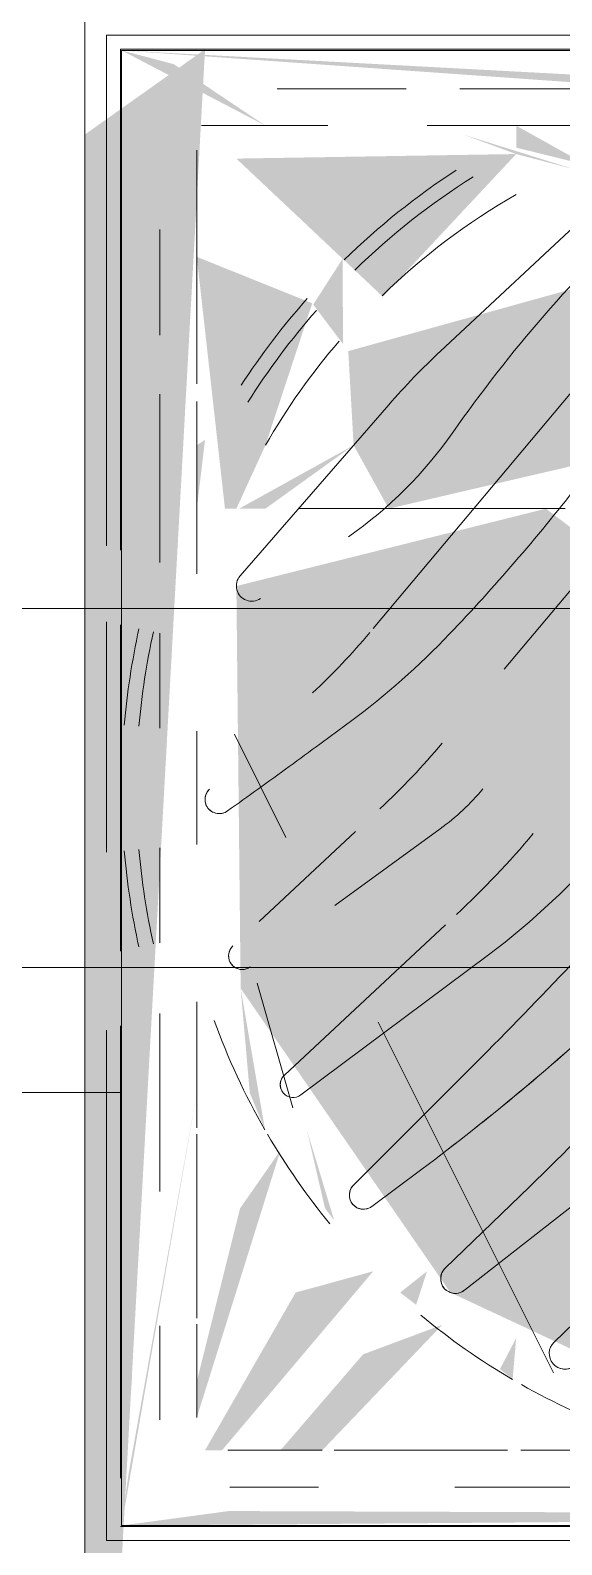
# Model space of a CAD drawing. Header units: metres. Extents: x 1 to 114, y -6 to 62.
# Drawn here: x 59.4067 to 59.4427, y 0.6298 to 0.7324 of the extents above; entities that cross this region are included whole.
import ezdxf

# ---------------------------------------------------------------- set-up
doc = ezdxf.new("R2010")
doc.units = ezdxf.units.M
for name, color, linetype, lineweight in [('ARQ-SAN', 7, 'Continuous', 5), ('KIRYA - PISO', 7, 'Continuous', 5), ('P-SANR-FIXT', 7, 'Continuous', 5), ('S-FNDN', 7, 'Continuous', 5)]:
    doc.layers.add(name, color=color, linetype=linetype, lineweight=lineweight)
doc.layers.add('ARQ_1100_BASE_TÉRREO_GARAGEM_dwg', color=7, linetype='Continuous', lineweight=5, true_color=0x767676)

# ---------------------------------------------------------------- blocks, each defined once
blk = doc.blocks.new('IFC_ifc-1-PLANTA BAIXA GERAL')
at = {"layer": 'S-FNDN', "color": 8, "lineweight": 9, "true_color": 0x737373}
for p, q in [((41.01270580850032, 0.7000000000000737), (40.99461710790878, 0.7000000000000737)), ((40.99461710790878, 0.7000000000000737), (41.01270580850032, 0.7000000000000737)), ((40.99026585842234, 0.6847024725591927), (40.993758168816, 0.677717851771858)), ((40.99181012444631, 0.6678243958946063), (40.99422403389354, 0.6593757128293383)), ((41.00002564837214, 0.6651828926595936), (41.01190521778191, 0.6414237538400491))]:
    blk.add_line(p, q, dxfattribs=at)
at = {"layer": 'S-FNDN', "color": 254, "lineweight": 9, "true_color": 0xd7d7d7}
for p, q in [((40.98261709470189, 0.6921101978268652), (40.98261709470189, 0.670023396625377)), ((40.98261709470189, 0.670023396625377), (40.98261709470189, 0.6921101978268652)), ((40.98261709470189, 0.6649736560920574), (40.98261709470189, 0.6310646943541909)), ((40.98261709470189, 0.6310646943541909), (40.98261709470189, 0.6649736560920574))]:
    blk.add_line(p, q, dxfattribs=at)
blk = doc.blocks.new('Ralo Quadrado Montado com Prolongador - Caixas e Ralos - Esgoto - MEP - Tigre - Com Prolongador - Branco c_ grelha branca - 100x53x40-4185426-PLANTA BAIXA GERAL')
at = {"layer": 'P-SANR-FIXT', "true_color": 0xe6e6e6, "transparency": 33554560}
h = blk.add_hatch(color=254, dxfattribs=at)
h.paths.add_polyline_path([(0.05007812500004411, -0.05007812499995749), (0.0442877028181304, -0.04999999999997131), (-0.04999999999995398, -0.04434000083830061), (-0.04429284578193792, -0.05007812499995749), (0.05005849702114801, -0.05007812499995749)])
h.paths.add_polyline_path([(-0.04999999999995398, 0.05000000000002328), (-0.05007812499994016, 0.04434988787242092), (-0.04999999999995398, 0.04647000000002322)])
h.paths.add_polyline_path([(-0.04999999999995398, -0.04999999999997131), (-0.04617183495041809, 0.02157176846628027), (-0.04731912886443516, -0.01202732102588539), (-0.04975078200001853, -0.04646999999997124)])
h.paths.add_polyline_path([(-0.01893530564589564, -0.04646999999997124), (-0.02378596376768337, -0.04646999999997124), (-0.01893530564589564, -0.04648808668009478)])
h = blk.add_hatch(color=254, dxfattribs=at)
h.paths.add_polyline_path([(-0.04999999999995398, -0.04999999999997131), (-0.04489999999992915, -0.04024420051384123), (-0.04907363158344624, -0.04646999999997124)])
h.paths.add_polyline_path([(-0.01893530564589564, 0.04780683257863507), (-0.02323500000000295, 0.05000000000002328), (-0.02067811319303937, 0.04792987479147701)])
h = blk.add_hatch(color=254, dxfattribs=at)
h.paths.add_polyline_path([(0.05007812500004411, 0.04434988787242092), (0.0442877028181304, 0.05007812500000946), (0.04999999999998864, 0.04434988787242092), (0.05007812500004411, 0.04222577095515453)])
h.paths.add_polyline_path([(0.04999999999998864, -0.04999999999997131), (0.04931124055631463, 0.04024420051389321), (0.04902045480384877, -0.04272582627075353), (0.04952464779210341, -0.04646999999997124)])
h.paths.add_polyline_path([(0.04999999999998864, -0.04999999999997131), (-0.01893530564589564, -0.0465327522846495), (-0.01382778952715298, -0.04744624194059998), (0.04024420051384123, -0.04931124055626265), (0.0464700000000059, -0.04975078199996656)])
h = blk.add_hatch(color=254, dxfattribs=at)
h.paths.add_polyline_path([(0.04999999999998864, 0.05000000000002328), (0.04490000000006776, 0.04024420051389321), (0.04913193630372444, 0.0466950464937745)])
h.paths.add_polyline_path([(0.04999999999998864, -0.04999999999997131), (0.0206729702292665, -0.04489999999998113), (0.0464700000000059, -0.04952464779213806)])
h = blk.add_hatch(color=254, dxfattribs=at)
h.paths.add_polyline_path([(-0.01893530564589564, -0.0465327522846495), (-0.02323500000000295, -0.04697417399522156), (-0.02323500000000295, -0.04701265739029654)])
h.paths.add_polyline_path([(-0.01893530564589564, 0.04641242657410139), (-0.02323500000000295, 0.04693157206747064), (-0.01943383227290906, 0.04647000000002322)])
h = blk.add_hatch(color=254, dxfattribs=at)
h.paths.add_polyline_path([(-0.01893530564589564, 0.04202519222939591), (-0.02342805403686943, 0.04490000000003311), (-0.02067811319303937, 0.04130329770677795)])
h.paths.add_polyline_path([(-0.01893530564589564, -0.0422158839210169), (-0.02323500000000295, -0.04024420051385855), (-0.03285925212176171, -0.03706890493019632), (-0.0360081687622087, -0.04489999999998113), (-0.01893530564589564, -0.04298945826135419)])
h.paths.add_polyline_path([(-0.01893530564589564, -0.04489999999998113), (-0.0235967310385563, -0.04434000083830061), (-0.02323500000000295, -0.04489999999998113)])
h.paths.add_polyline_path([(-0.02344917588738344, 0.04007985757532515), (-0.03285925212176171, 0.03805625269622492), (-0.02455248453317299, 0.03923325907534718)])
h.paths.add_polyline_path([(-0.02999756724199697, 0.03505510016106364), (-0.03842221061896589, 0.03453956786070757), (-0.03285925212176171, 0.03285925212183102), (-0.03066942201635266, 0.03453956786070757)])
h.paths.add_polyline_path([(-0.03330510431182802, -0.03227820623511157), (-0.0429761329550498, -0.02323499999998562), (-0.04266693836484611, -0.0422158839210169), (-0.03385248120810175, -0.03285925212170973)])
h.paths.add_polyline_path([(-0.03545808744145598, 0.02947238399327653), (-0.04270412508771142, 0.03052218542745), (-0.0363880045548216, 0.02826049241646183)])
h.paths.add_polyline_path([(-0.04223060913497193, -0.01843938536635274), (-0.04489999999992915, -0.02323499999998562), (-0.04341116296634791, -0.02323499999998562)])
h = blk.add_hatch(color=254, dxfattribs=at)
h.paths.add_polyline_path([(0.04191228635596817, 0.01920788453681002), (0.03285925212176171, 0.0318178319584943), (0.03285925212176171, 0.02489124577396037), (0.04142021480168469, 0.01733443490907612)])
h.paths.add_polyline_path([(0.04222630319585297, 0.01844978082308448), (0.04389318829308823, 0.001895149217921789), (0.04321304829070805, 0.01606756743254923)])
h.paths.add_polyline_path([(0.04006211764200825, -0.02347229501855595), (0.03729968011606034, -0.02323499999998562), (0.03939812062173233, -0.02433763278286738)])
h.paths.add_polyline_path([(0.03503882369332196, -0.03001877914769175), (0.03276566653443361, -0.02928438486692025), (0.03420523630831503, -0.03110513137830899)])
h.paths.add_polyline_path([(0.04490000000006776, 0.04490000000003311), (0.03705841995755164, 0.04024420051389321), (0.04490000000006776, 0.04459013937613254)])
h.paths.add_polyline_path([(0.0231678414813814, -0.04027201848310024), (0.01358672177240651, -0.0419241117835662), (0.0206729702292665, -0.04130542799210762)])
h.paths.add_polyline_path([(0.03016001291798466, 0.005498985827023398), (0.01142446990271101, 0.02385843585404409), (0.02255015857328572, 0.01188441180093105), (0.02986869847274357, 0.005743427670530673)])
h.paths.add_polyline_path([(0.02931371968902713, -0.0355798348440826), (0.02323500000000295, -0.03741682496490075), (0.02849996045542721, -0.03620425426574821)])
h = blk.add_hatch(color=254, dxfattribs=at)
h.paths.add_polyline_path([(0.04490000000006776, 0.0344104780735951), (0.04024420051384123, 0.03965146754995476), (0.03639488666013695, 0.02825152348222764), (0.04297002974864508, 0.02323500000000295), (0.04490000000006776, 0.03285925212176171)])
h.paths.add_polyline_path([(0.04490000000006776, -0.03638630539884957), (0.03639559114289377, -0.02825060538235885), (0.03839715742488325, -0.03361929626546553), (0.04490000000006776, -0.03922337204122687)])
h.paths.add_polyline_path([(0.04490000000006776, -0.04318875573300789), (0.03276566653443361, -0.03293106286855928), (0.03420523630831503, -0.03819443691031552), (0.04490000000006776, -0.04434000083830061)])
h.paths.add_polyline_path([(0.04323458233125093, 0.04490000000003311), (0.02323500000000295, 0.04024420051389321), (0.03487791932269065, 0.0386004655987595), (0.0425048297218098, 0.04434988787242092)])
h.paths.add_polyline_path([(0.04268385428014672, -0.04489999999998113), (0.02456536956682285, -0.03922337204122687), (0.02849996045542721, -0.04196113462798835), (0.04024420051384123, -0.04489999999998113)])
h = blk.add_hatch(color=254, dxfattribs=at)
h.paths.add_polyline_path([(-0.01893530564589564, -0.01702452551978772), (-0.02255530153705858, -0.01187452476686271), (-0.01893530564589564, -0.01782318849949815)])
h.paths.add_polyline_path([(-0.01893530564589564, -0.04024420051384123), (-0.02323500000000295, -0.03426231951441396), (-0.01893530564589564, -0.04202519222934393)])
h.paths.add_polyline_path([(-0.02344917588738344, 0.04007985757532515), (-0.02850510341920008, 0.04221284163246432), (-0.02388903252137861, 0.04024420051389321)])
h.paths.add_polyline_path([(-0.02067811319310868, 0.03904450980309598), (-0.02850510341920008, 0.03618591366873752), (-0.02323500000000295, 0.03742995953173172)])
h.paths.add_polyline_path([(-0.03009289895672928, -0.03498194956350062), (-0.03587660303863086, -0.03500787708506928), (-0.03277193503542913, -0.03700303233510672)])
h.paths.add_polyline_path([(-0.03421037927208791, 0.0277110974990896), (-0.03639897114260175, 0.02824620048103516), (-0.03469457868148993, 0.02701225253578741)])
h.paths.add_polyline_path([(-0.04040097678165949, 0.02285650860796468), (-0.04270412508771142, 0.03052218542745), (-0.04053482646249368, 0.02323500000000295)])
h.paths.add_polyline_path([(-0.04191658465299061, -0.01919750752984714), (-0.04429284578193792, -0.02681654867674347), (-0.0429761329550498, -0.02323499999998562)])
h = blk.add_hatch(color=254, dxfattribs=at)
h.paths.add_polyline_path([(0.04490000000006776, 0.005743427670530673), (0.04024420051384123, 0.01697185819306746), (0.01202732102590271, 0.0424686650957091), (-0.01202732102590271, 0.04256572517858213), (-0.01893530564589564, 0.03923325907534718), (-0.01667713440087719, -0.005489098792903087), (-0.01893530564589564, -0.009547922602933977), (-0.01601192165669445, -0.01736507241110485), (-0.01893530564589564, -0.02121373655979564), (-0.01368796097170316, -0.0422158839210169), (0.01358672177240651, -0.0419241117835662), (0.03420523630831503, -0.02770121046500394), (0.04306423033578822, -0.008717797886847666), (0.04490000000006776, 0.005047245504805006)])
h.paths.add_polyline_path([(0.02618154608856166, 0.003473176495187272), (0.020966876663108, 0.001895149217921789), (0.02376728053941952, 0.005498985827023398)])
blk.add_hatch(color=254, dxfattribs=at).paths.add_polyline_path([(-0.01893530564589564, 0.01560283655632106), (-0.02323500000000295, 0.03742995953173172), (-0.03965261868147836, 0.02074035041243538), (-0.04348955288255238, 0.01540002629672304), (-0.02961724176477474, -0.03462311059021909), (-0.02323500000000295, -0.03426231951441396), (-0.01893530564589564, -0.0318777461869297), (-0.02261753600047978, -0.01605768039842892), (-0.01893530564589564, -0.0149120619840166), (-0.02377242350315774, -0.005489098792903087), (-0.01893530564589564, -0.003594268134080858), (-0.01893530564589564, 0.01166461521600186)])
at = {"layer": 'P-SANR-FIXT', "color": 253, "true_color": 0xacacac}
for p, q in [((-0.05000000000000001, -0.05), (-0.05, 0.05000000000000001)), ((0.05, 0.05), (0.05, -0.05)), ((-0.04489999999997803, -0.01202732102590174), (-0.04489999999997803, -0.02928291452575978)), ((0.04490000000005063, -0.02290807756040768), (0.04490000000005063, -0.01202732102590174)), ((-0.04739999999994748, -0.02705775366781642), (-0.04739999999994748, -0.01317280453153894)), ((-0.04739999999994762, -0.01317280453154302), (-0.04739999999994762, -0.02705775366781884)), ((0.04740000000002008, -0.01317280453289426), (0.04740000000002008, -0.02740125132597925)), ((0.04740000000001993, -0.02740125132597924), (0.04740000000001993, -0.01317280453289426)), ((0.04490000000005063, -0.03558079255072628), (0.04490000000005063, -0.02381335221785649)), ((-0.04489999999997803, -0.03600816876200136), (-0.04489999999997803, -0.04458630051425487)), ((0.04490000000005063, -0.04279990325612074), (0.04490000000005063, -0.03638630539889023)), ((-0.04323972071143899, -0.0448999999999984), (-0.02740118422909522, -0.0448999999999984)), ((-0.02620906508002921, -0.0448999999999984), (-0.01451368373728699, -0.04489999999999839)), ((0.003843181619207786, -0.04489999999999838), (-0.003847239548631802, -0.04489999999999837)), ((0.01450953864806576, -0.04489999999999839), (0.02304713943428464, -0.04489999999999838)), ((0.02346025071140663, -0.04489999999999838), (0.03593294937820966, -0.04489999999999838)), ((0.03635999029672979, -0.04489999999999838), (0.04268385428005403, -0.04489999999999838)), ((-0.01528898535250324, -0.04739999999996783), (-0.02670538364936065, -0.04739999999996783)), ((-0.02670538364936079, -0.04739999999996782), (-0.01528898535250338, -0.04739999999996782)), ((0.02735821378661124, -0.04739999999996782), (0.01528478355693327, -0.04739999999996782)), ((0.01528478355693313, -0.04739999999996782), (0.0273582137866111, -0.04739999999996782)), ((-0.0160952990323211, -0.05), (-0.05, -0.05)), ((0.01104129772884446, -0.05), (-0.01104550347269277, -0.05)), ((0.05, -0.05), (0.01609103826216565, -0.05))]:
    blk.add_line(p, q, dxfattribs=at)
at = {"layer": 'P-SANR-FIXT', "color": 8, "true_color": 0x737373}
for p, q in [((-0.05, 0.05000000000000001), (-0.05000000000000001, -0.05)), ((0.05, -0.05), (0.05, 0.05)), ((-0.05007812499994748, -0.05007812499996784), (-0.05007812499994747, 0.04679687500304743)), ((-0.05007812499994747, 0.04679687500304743), (-0.05007812499994747, -0.05007812499996784)), ((0.0500781250000201, 0.04679687499790146), (0.0500781250000201, -0.05007812499996784)), ((0.05007812500002012, -0.05007812499996784), (0.05007812500002012, 0.04679687499790146)), ((-0.05102466117582929, -0.05102466117584966), (-0.05102466117582928, 0.005743427670504101)), ((-0.05102466117582931, 0.005743427670504101), (-0.05102466117582932, -0.05102466117584966)), ((0.05102466117590195, 0.005743427670504109), (0.05102466117590196, -0.05102466117584969)), ((0.05102466117590193, -0.0510246611758497), (0.05102466117590193, 0.005743427670504101)), ((-0.03016515588177629, -0.005489098792899801), (-0.008047145213058687, -0.02404831338739608)), ((-0.04109260825415118, -0.01605768039843992), (-0.02961724176477496, -0.02836350435771287)), ((-0.02597813782062604, -0.03187774618693364), (-0.01437855372870482, -0.04196111080222489)), ((-0.003847239548631684, -0.04489999999999839), (0.003843181619207913, -0.04489999999999839)), ((-0.01611952720779565, -0.05007812499996784), (-0.05007812499994749, -0.05007812499996784)), ((-0.05007812499994747, -0.05007812499996784), (-0.01611952720779564, -0.05007812499996784)), ((-0.05000000000000001, -0.05), (-0.01609529903232111, -0.05)), ((0.01105792205407774, -0.05007812499996784), (-0.01106212948721283, -0.05007812499996784)), ((-0.01106212948721281, -0.05007812499996784), (0.01105792205407776, -0.05007812499996784)), ((-0.01104550347269278, -0.05), (0.01104129772884445, -0.05)), ((0.01609103826216564, -0.05), (0.05, -0.05)), ((0.04679687500131014, -0.05007812499996784), (0.01611526466550972, -0.05007812499996784)), ((0.01611526466550974, -0.05007812499996784), (0.04679687500131015, -0.05007812499996784)), ((-0.01641306761820471, -0.05102466117584968), (-0.05102466117582931, -0.05102466117584968)), ((-0.05102466117582934, -0.05102466117584967), (-0.01641306761820474, -0.05102466117584967)), ((0.004346388229828494, -0.05102466117584967), (-0.01126356467678374, -0.05102466117584968)), ((-0.01126356467678377, -0.05102466117584967), (0.004346388229828469, -0.05102466117584967)), ((0.05102466117590194, -0.05102466117584967), (0.01640878360609938, -0.05102466117584967)), ((0.01640878360609936, -0.05102466117584967), (0.05102466117590192, -0.05102466117584967))]:
    blk.add_line(p, q, dxfattribs=at)
at = {"layer": 'P-SANR-FIXT'}
for p, q in [((-0.00804714521305869, -0.02404831338739608), (-0.03016515588177629, -0.005489098792899801)), ((0.02485797443504955, -0.00750973131838557), (0.03756302577644133, -0.02066619712066243)), ((0.03756302577644133, -0.02066619712066243), (0.02485797443504955, -0.00750973131838557)), ((-0.03348765495558981, -0.0139062634540787), (-0.01080453554951726, -0.0329396605816645)), ((-0.01080453554951726, -0.0329396605816645), (-0.03348765495558981, -0.0139062634540787)), ((0.03405451989674704, -0.02674962449323696), (0.02498222347287696, -0.01513761460072941)), ((0.02498222347287696, -0.01513761460072941), (0.03405451989674704, -0.02674962449323696)), ((-0.02961724176477496, -0.02836350435771287), (-0.04109260825415118, -0.01605768039843992)), ((0.02703032499016855, -0.02232880940524839), (0.03255676363435932, -0.02805160414861181)), ((0.03255676363435932, -0.02805160414861181), (0.02703032499016855, -0.02232880940524839)), ((0.02081384669669765, -0.03783264652941941), (0.01130755551454765, -0.02510384783233248)), ((0.01130755551454765, -0.02510384783233248), (0.02081384669669765, -0.03783264652941941)), ((0.0182489557755886, -0.02559212781843547), (0.02692823100667388, -0.03427140304952078)), ((0.02692823100667388, -0.03427140304952078), (0.0182489557755886, -0.02559212781843547)), ((0.007965374697621451, -0.03554488781078417), (0.002761113434520371, -0.02838183669884331)), ((0.002761113434520371, -0.02838183669884331), (0.007965374697621451, -0.03554488781078417)), ((0.009280653436311855, -0.02803795694775996), (0.01946510390558521, -0.03895944295980501)), ((0.01946510390558521, -0.03895944295980501), (0.009280653436311855, -0.02803795694775996)), ((0.02837042884812168, -0.03302315384666695), (0.02584753649863549, -0.02964503421665499)), ((0.02584753649863549, -0.02964503421665499), (0.02837042884812168, -0.03302315384666695)), ((-0.01437855372870482, -0.04196111080222489), (-0.02597813782062604, -0.03187774618693364)), ((0.00295859957441639, -0.03413351722266334), (0.009056541463255581, -0.04067275929980338)), ((0.009056541463255581, -0.04067275929980338), (0.00295859957441639, -0.03413351722266334))]:
    blk.add_line(p, q, dxfattribs=at)
at = {"layer": 'P-SANR-FIXT', "color": 9, "true_color": 0xc9c9c9}
for p, q in [((-0.04489999999997818, -0.02928291452576491), (-0.04489999999997818, -0.01202732102591252)), ((0.04490000000005049, -0.01202732102590175), (0.04490000000005049, -0.02290807756040767)), ((0.04490000000005049, -0.02381335221785649), (0.04490000000005049, -0.03558079255072629)), ((-0.04739999999994748, -0.03943834858158658), (-0.04739999999994748, -0.03069221127302823)), ((-0.04739999999994762, -0.03069221127303023), (-0.04739999999994762, -0.03943834858158753)), ((-0.04489999999997818, -0.04458630051425499), (-0.04489999999997818, -0.03600816876200429)), ((0.04490000000005049, -0.03638630539889023), (0.04490000000005049, -0.04279990325612076)), ((0.04740000000002008, -0.03664994426792089), (0.04740000000002008, -0.04264903149643649)), ((0.04740000000001993, -0.04264903149643648), (0.04740000000001993, -0.0366499442679209)), ((-0.02740118422909535, -0.04489999999999837), (-0.04323972071143913, -0.04489999999999837)), ((-0.01451368373728712, -0.04489999999999837), (-0.02620906508002933, -0.04489999999999837)), ((0.02304713943428452, -0.04489999999999838), (0.01450953864806564, -0.04489999999999838)), ((0.03593294937820953, -0.04489999999999838), (0.0234602507114065, -0.04489999999999838)), ((0.0426838542800539, -0.04489999999999838), (0.03635999029672966, -0.04489999999999838)), ((-0.030692211273449, -0.04739999999996783), (-0.0378712880798849, -0.04739999999996783)), ((-0.03787128807988503, -0.04739999999996782), (-0.03069221127344914, -0.04739999999996782)), ((-0.004052693414307154, -0.04739999999996783), (-0.01049218971009197, -0.04739999999996783)), ((-0.01049218971009211, -0.04739999999996782), (-0.004052693414307289, -0.04739999999996782)), ((0.01048804018390405, -0.04739999999996782), (0.004048583434977868, -0.04739999999996782)), ((0.004048583434977724, -0.04739999999996782), (0.01048804018390389, -0.04739999999996782)), ((0.0428285624280049, -0.04739999999996782), (0.03646993173503951, -0.04739999999996782)), ((0.03646993173503936, -0.04739999999996782), (0.04282856242800475, -0.04739999999996782))]:
    blk.add_line(p, q, dxfattribs=at)
at = {"layer": 'P-SANR-FIXT'}
for centre, radius, start, end in [((-0.1032793006136569, -0.1260812606219346), 0.1611635375198586, 36.75360165203526, 49.00000000000006), ((-0.1375976677329095, -0.1813082139969419), 0.2288598415457794, 44.00000000000017, 48.99999999999991), ((-0.1375976677329095, -0.1813082139969419), 0.228859841545779, 43.99999999999971, 48.99999999999946), ((-0.1858660718857966, -0.22970715547982), 0.2886622404028902, 45.00000000000037, 48.72291726575707), ((-0.1858660718857966, -0.22970715547982), 0.2886622404028897, 44.99999999999989, 48.7229172657566), ((0.03148647053657768, 0.05186619714558417), 0.09692239550063565, 223.1036413100657, 229.051820655032), ((0.03148647053657768, 0.05186619714558417), 0.09692239550063547, 223.1036413100653, 234.9999999999979), ((-0.1032793006136569, -0.1260812606219346), 0.1611635375198583, 36.7536016520348, 42.8768008260172), ((-0.02779189593213541, -0.05430462155495948), 0.04880012591614477, 36.7536016520348, 49.99999999999964), ((-0.02779189593213541, -0.05430462155495948), 0.04880012591614487, 36.75360165203526, 50.00000000000011), ((-0.1030108762655841, -0.1248391631106824), 0.1341455018119677, 46.36326099702583, 52.00000000000059), ((0.03833285667787716, -0.01992278006064623), 0.001070190890415655, 224.0000000000006, 37.99999999999986), ((0.03833285667787716, -0.01992278006064623), 0.001070190890415656, 310.9999999999995, 339.9999999999991), ((0.03148647053657768, 0.05186619714558417), 0.09692239550063565, 229.051820655032, 234.9999999999983), ((-0.03676656970426482, -0.06956445502389559), 0.06199781068020773, 43.00000000000014, 50.00000000000011), ((-0.03676656970426482, -0.06956445502389559), 0.06199781068020763, 42.99999999999967, 49.99999999999965), ((-0.1030108762655841, -0.1248391631106824), 0.1341455018119674, 46.36326099702534, 49.18163049851272), ((-0.01035086226045629, -0.03790824466741644), 0.01620729327831614, 35.9999999999998, 49.99999999999957), ((-0.01035086226045629, -0.03790824466741644), 0.01620729327831617, 36.00000000000027, 50.00000000000008), ((-0.04062140693471721, -0.05111452433544555), 0.0287938524157284, 35.00000000000372, 54.99999999999999), ((-0.04062140693471721, -0.05111452433544555), 0.02879385241572845, 35.00000000000419, 55.00000000000046), ((0.03327152483434819, -0.02736136728111492), 0.0009936349964959252, 224, 38.00000000000041), ((0.03327152483434819, -0.02736136728111492), 0.0009936349964959252, 296.4999999999995, 339.9999999999995), ((0.03327152483434819, -0.02736136728111492), 0.000993634996495928, 23.49999999999985, 38.00000000000002), ((0.00573017455584603, 0.004598494617254574), 0.04833149301406955, 222.9999999999991, 225.9999999999991), ((0.00573017455584603, 0.004598494617254574), 0.04833149301406964, 222.9999999999995, 228.9999999999995), ((-0.04653013817123062, -0.0656046468159259), 0.05229929422507483, 36.54165393097122, 46.36326099702612), ((-0.04653013817123062, -0.0656046468159259), 0.05229929422507491, 36.54165393097169, 46.36326099702659), ((-0.03534298998920641, -0.06674496122830954), 0.05025296063637449, 43.00000000000009, 50.00000000000011), ((-0.03534298998920641, -0.06674496122830954), 0.05025296063637439, 42.99999999999962, 49.99999999999964), ((0.03327152483434819, -0.02736136728111492), 0.0009936349964959242, 223.9999999999998, 238.4999999999998), ((0.00573017455584603, 0.004598494617254574), 0.04833149301406954, 225.9999999999991, 228.9999999999991), ((-0.04016978005715831, -0.06848760765019629), 0.04610692264106375, 43.00000000000019, 50.00000000000026), ((-0.04016978005715831, -0.06848760765019629), 0.04610692264106367, 42.99999999999972, 49.99999999999979), ((0.02760433810456442, -0.03359529595163024), 0.0009561598274535166, 225, 36.75360165203521), ((0.02760433810456442, -0.03359529595163024), 0.0009561598274535143, 22.44080151436555, 36.7536016520349), ((-0.4405953132858796, -0.3576411233321669), 0.5427813691821108, 35.99645815281684, 36.54165393096746), ((-0.4405953132858796, -0.3576411233321669), 0.5427813691821117, 35.9964581528173, 36.54165393096793), ((0.02760433810456442, -0.03359529595163024), 0.0009561598274535154, 224.9999999999996, 253.6256002753385), ((0.02760433810456442, -0.03359529595163024), 0.0009561598274535133, 296.5640006883473, 339.5024011013562), ((0.02010873394931883, -0.03835924823413196), 0.0008800530335850692, 223.0000000000002, 36.75360165203523), ((-0.4405953132858796, -0.3576411233321669), 0.5427813691821107, 35.45126237466623, 35.99645815281684), ((-0.4405953132858796, -0.3576411233321669), 0.5427813691821117, 35.4512623746667, 35.9964581528173), ((0.02010873394931883, -0.03835924823413196), 0.0008800530335850643, 222.9999999999994, 237.4794668043355), ((0.02010873394931883, -0.03835924823413196), 0.0008800530335850666, 237.4794668043356, 251.9589336086721), ((0.02010873394931883, -0.03835924823413196), 0.0008800530335850699, 295.3973340216807, 309.8768008260168), ((-0.01369702627415739, -0.04117710314985977), 0.001038820326268677, 284.3333333333343, 35.00000000000405), ((-0.01369702627415739, -0.04117710314985977), 0.001038820326268677, 284.3333333333347, 35.00000000000396), ((-0.01369702627415739, -0.04117710314985977), 0.001038820326268675, 228.9999999999996, 256.666666666667), ((-0.01369702627415739, -0.04117710314985977), 0.001038820326268676, 229.0000000000003, 256.6666666666675), ((0.01138641062403002, -0.04182062999743571), 0.0009211125016717064, 222.9999999999997, 36.00000000000074), ((-0.01369702627415739, -0.04117710314985977), 0.001038820326268675, 256.6666666666675, 284.3333333333347), ((0.000775790800054352, -0.04338029668820596), 0.0009619170719254317, 223.0000000000002, 35.45126237486375), ((0.01138641062403002, -0.04182062999743571), 0.0009211125016717043, 222.9999999999993, 251.8333333333328)]:
    blk.add_arc(centre, radius, start, end, dxfattribs=at)
at = {"layer": 'P-SANR-FIXT', "color": 8, "true_color": 0x737373}
for centre, radius, start, end in [((-0.1030108762655841, -0.1248391631106824), 0.1341455018119674, 49.18163049851272, 52.00000000000012), ((0.03833285667787716, -0.01992278006064623), 0.001070190890415646, 339.9999999999993, 23.4999999999995), ((0.03833285667787716, -0.01992278006064623), 0.001070190890415652, 223.9999999999999, 310.9999999999997), ((0.03327152483434819, -0.02736136728111492), 0.0009936349964959255, 339.9999999999995, 23.49999999999978), ((0.03327152483434819, -0.02736136728111492), 0.0009936349964959237, 238.4999999999998, 296.4999999999997), ((0.02760433810456442, -0.03359529595163024), 0.0009561598274535175, 339.5024011013563, 22.44080151436553), ((0.02760433810456442, -0.03359529595163024), 0.0009561598274535169, 253.6256002753386, 296.5640006883472), ((0.02010873394931883, -0.03835924823413196), 0.0008800530335850697, 309.8768008260167, 36.75360165203485), ((0.02010873394931883, -0.03835924823413196), 0.0008800530335850653, 251.9589336086721, 295.3973340216809), ((0.01138641062403002, -0.04182062999743571), 0.0009211125016717057, 251.8333333333328, 36.00000000000021), ((-0.01369702627415739, -0.04117710314985977), 0.001038820326268676, 256.6666666666671, 284.3333333333345), ((0.000775790800054352, -0.04338029668820596), 0.0009619170719254311, 294.8546926561927, 35.45126237486347), ((0.000775790800054352, -0.04338029668820596), 0.0009619170719254301, 222.9999999999996, 251.7418770624769), ((0.000775790800054352, -0.04338029668820596), 0.0009619170719254304, 251.7418770624769, 266.1128155937155), ((0.000775790800054352, -0.04338029668820596), 0.0009619170719254307, 266.1128155937155, 280.4837541249542), ((0.000775790800054352, -0.04338029668820596), 0.0009619170719254311, 280.4837541249541, 294.8546926561927)]:
    blk.add_arc(centre, radius, start, end, dxfattribs=at)
blk = doc.blocks.new('Prolongamento para Caixa Sifonada - Caixas e Ralos - Esgoto - MEP - Tigre - 100 x 100 mm-4185428-PLANTA BAIXA GERAL')
at = {"layer": 'P-SANR-FIXT', "color": 253, "true_color": 0xacacac}
for centre, radius, start, end in [((-5.609417333703598e-32, 3.101893307994916e-16), 0.05000000000000001, 94.5339336510512, 104.9999999999999), ((1.331434962281726e-16, 3.101893307994916e-16), 0.04999999999999999, 94.5339336510516, 105.0000000000003), ((-5.609417333703598e-32, 3.101893307994916e-16), 0.04999999999999998, 74.99999999999991, 85.46846617029188), ((1.331434962281726e-16, 3.101893307994916e-16), 0.05000000000000002, 75.00000000000036, 85.46846617029227), ((-4.537799097767429e-33, 3.101893307994916e-16), 0.04899999999999998, 94.53032585183391, 104.7953613427654), ((1.331434962281725e-16, 3.101893307994916e-16), 0.049, 94.53032585183348, 104.7953613427651), ((-4.537799097767429e-33, 3.101893307994916e-16), 0.049, 75.20463865713525, 85.47214704729939), ((1.331434962281725e-16, 3.101893307994916e-16), 0.04899999999999999, 75.20463865713484, 85.47214704729902), ((-5.609417333703598e-32, 3.101893307994916e-16), 0.05000000000000002, 164.9999999999998, 179.9999999999999), ((1.331434962281726e-16, 3.101893307994916e-16), 0.04999999999999997, 165.0000000000003, 180.0000000000002), ((-4.537799097767429e-33, 3.101893307994916e-16), 0.04899999999999997, 165.2046386574109, 180.0000000000002), ((1.331434962281725e-16, 3.101893307994916e-16), 0.04900000000000002, 165.2046386574105, 179.9999999999998), ((-4.537799097767429e-33, 3.101893307994916e-16), 0.04900000000000002, 6.755887923414818e-13, 14.79536134264011), ((1.331434962281725e-16, 3.101893307994916e-16), 0.04900000000000005, 2.480832651541543e-13, 14.79536134263969), ((-5.609417333703598e-32, 3.101893307994916e-16), 0.05000000000000005, 359.9999999999996, 14.99999999999995), ((1.331434962281726e-16, 3.101893307994916e-16), 0.05000000000000002, 3.702555429209839e-13, 15.00000000000037), ((-4.017027640805122e-33, 3.101893307994916e-16), 0.05000000000000005, 179.9999999999998, 194.9999999999997), ((1.331434962281725e-16, 3.101893307994916e-16), 0.05000000000000002, 179.9999999999998, 194.9999999999998), ((-5.557340188007367e-32, 3.101893307994916e-16), 0.04900000000000003, 180.0000000000001, 194.7953613425895), ((1.331434962281726e-16, 3.101893307994916e-16), 0.04900000000000004, 180.0000000000001, 194.7953613425895), ((-5.557340188007367e-32, 3.101893307994916e-16), 0.04899999999999996, 345.2046386573355, 4.198332179531842e-13), ((1.331434962281726e-16, 3.101893307994916e-16), 0.04900000000000002, 345.2046386573351, 0), ((-4.017027640805122e-33, 3.101893307994916e-16), 0.05000000000000002, 344.999999999999, 359.999999999999), ((1.331434962281725e-16, 3.101893307994916e-16), 0.04999999999999996, 344.9999999999994, 359.9999999999994), ((-5.557340188007367e-32, 3.101893307994916e-16), 0.04900000000000005, 212.259206545141, 224.2307988676488), ((1.331434962281726e-16, 3.101893307994916e-16), 0.04899999999999997, 212.2592065451405, 224.2307988676482), ((-4.017027640805122e-33, 3.101893307994916e-16), 0.04999999999999996, 213.0891300878689, 224.2809039204637), ((1.331434962281725e-16, 3.101893307994916e-16), 0.05000000000000005, 213.0891300878694, 224.2809039204642), ((-5.557340188007367e-32, 3.101893307994916e-16), 0.04900000000000004, 228.6621582489373, 237.7407934547436), ((1.331434962281726e-16, 3.101893307994916e-16), 0.04899999999999997, 228.6621582489369, 237.7407934547432), ((-4.017027640805122e-33, 3.101893307994916e-16), 0.04999999999999997, 228.4236086360164, 236.9108699120377), ((1.331434962281725e-16, 3.101893307994916e-16), 0.05000000000000005, 228.4236086360168, 236.9108699120381), ((-5.557340188007367e-32, 3.101893307994916e-16), 0.04900000000000002, 257.5366487712118, 265.1040593972435), ((1.331434962281726e-16, 3.101893307994916e-16), 0.04899999999999999, 257.5366487712114, 265.1040593972431), ((-5.557340188007367e-32, 3.101893307994916e-16), 0.04899999999999999, 274.8911057739217, 282.4585717633896), ((1.331434962281726e-16, 3.101893307994916e-16), 0.04900000000000001, 274.8911057739213, 282.4585717633892), ((-4.017027640805122e-33, 3.101893307994916e-16), 0.04999999999999998, 257.5459647208741, 265.1077402741687), ((1.331434962281725e-16, 3.101893307994916e-16), 0.05000000000000001, 257.5459647208745, 265.1077402741691), ((-4.017027640805122e-33, 3.101893307994916e-16), 0.05, 274.8874979747468, 282.4493276878893), ((1.331434962281725e-16, 3.101893307994916e-16), 0.04999999999999999, 274.8874979747471, 282.4493276878897)]:
    blk.add_arc(centre, radius, start, end, dxfattribs=at)
blk = doc.blocks.new('Porta Grelha - Caixas e Ralos - Esgoto - MEP - Tigre1 - Porta Grelha Quadrado p_ Grelha Quadrada Branca - 100mm-2715202-PLANTA BAIXA GERAL')
at = {"layer": 'P-SANR-FIXT', "true_color": 0xe6e6e6, "transparency": 33554560}
h = blk.add_hatch(color=254, dxfattribs=at)
h.paths.add_polyline_path([(0.05250000000006603, -0.05000000000004061), (-0.05007812499990551, -0.04434000083836991), (-0.04429284578190328, -0.05250000000004871), (0.05250000000006603, -0.05250000000004871)])
h.paths.add_polyline_path([(-0.01893530564586099, 0.05007812499994016), (-0.01893530564586099, 0.05249999999994475), (-0.05249999999992742, 0.04999999999995398), (-0.04999999999991933, 0.05007812499994016), (-0.04005274628037278, 0.05007812499994016)])
at = {"layer": 'P-SANR-FIXT', "color": 253, "true_color": 0xacacac}
for p, q in [((-0.04999999999996869, -0.05000000000005901), (-0.0499999999999687, 0.04999999999994099)), ((0.05000000000003131, 0.04999999999994099), (0.0500000000000313, -0.05000000000005901)), ((-0.01609529903226179, -0.050000000000059), (-0.04999999999996869, -0.050000000000059)), ((0.01104129772889229, -0.05000000000005901), (-0.0110455034726356, -0.050000000000059)), ((0.05000000000003131, -0.05000000000005901), (0.01609103826221133, -0.05000000000005901))]:
    blk.add_line(p, q, dxfattribs=at)
at = {"layer": 'P-SANR-FIXT'}
for p, q in [((-0.04999999999996869, 0.04999999999994099), (-0.04999999999996869, -0.05000000000005901)), ((0.05000000000003132, -0.05000000000005901), (0.05000000000003132, 0.04999999999994099)), ((-0.04999999999996869, -0.05000000000005901), (0.05000000000003132, -0.05000000000005901)), ((0.05250000000003145, -0.05250000000005913), (-0.05249999999996881, -0.05250000000005914))]:
    blk.add_line(p, q, dxfattribs=at)
at = {"layer": 'P-SANR-FIXT', "color": 8, "true_color": 0x737373}
for p, q in [((-0.0524999999999688, -0.05250000000005911), (-0.01687060064750226, -0.05250000000005912)), ((-0.0115775359367393, -0.05250000000005912), (0.01157327613739178, -0.05250000000005912)), ((0.01686628317106071, -0.05250000000005912), (0.05250000000003142, -0.05250000000005913))]:
    blk.add_line(p, q, dxfattribs=at)
at = {"layer": 'P-SANR-FIXT', "color": 253, "true_color": 0xacacac}
for radius, start, end in [(0.04647000000000142, 330.5039621830704, 339.9847777997098), (0.04647000000000134, 209.999999999999, 224.0944035765348), (0.04647000000000141, 320.2804557249621, 329.6301608443385), (0.04647000000000134, 229.3115347510555, 239.999999999999), (0.04647000000000141, 300.3436551278759, 309.4740655359076), (0.04647000000000141, 289.8194848324856, 299.9101171810502)]:
    blk.add_arc((3.129792675027332e-14, -5.900674115988381e-14), radius, start, end, dxfattribs=at)
at = {"layer": 'P-SANR-FIXT', "color": 8, "true_color": 0x737373}
for radius, start, end in [(0.04647000000000136, 330.5039621830709, 339.9847777997102), (0.04647000000000142, 209.9999999999995, 224.0944035765352), (0.04647000000000135, 320.2804557249625, 329.6301608443391), (0.04647000000000142, 229.3115347510559, 239.9999999999995), (0.04647000000000134, 300.3436551278764, 309.4740655359081), (0.04647000000000136, 289.819484832486, 299.9101171810506)]:
    blk.add_arc((3.130439253056545e-14, -5.900674115988381e-14), radius, start, end, dxfattribs=at)
blk = doc.blocks.new('ARQ_1100_BASE_TÉRREO_GARAGEM_dwg_CHUVEIRO-4197728-PLANTA BAIXA GERAL')
at = {"layer": 'ARQ-SAN', "color": 253, "true_color": 0xaaaaaa, "flags": 128}
blk.add_lwpolyline([(-8578.439385577882, 17789.41742149827), (-8578.819420940465, 17789.41742149827), (-8578.819420940465, 17789.44176138615), (-8578.439385577882, 17789.44176138615)], dxfattribs=at)
blk = doc.blocks.new('ARQ_1100_BASE_TÉRREO_GARAGEM_dwg-4178582-PLANTA BAIXA GERAL')
at = {"layer": 'KIRYA - PISO', "true_color": 0xaaaaaa}
h = blk.add_hatch(dxfattribs=at)
h.set_pattern_fill('FP_5', color=253, style=0, pattern_type=2)
h.set_pattern_definition([(0, (-4539.02, -1079.475), (0, 0.635), []), (90, (-4539.02, -1079.475), (-0.635, 3.888253587292846e-17), [])])
h.paths.add_polyline_path([(40.75533183764495, 0.2000000000000585), (40.98261709470194, 0.2000000000000585), (40.98261709470194, 0.3036908859162376), (40.78653183764494, 0.3070402508216262), (40.78653183764494, 0.3536908859162609), (40.98261709470194, 0.3536908859162609), (40.98261709470194, 0.7335646943541498), (41.01261709470191, 0.7335646943541498), (41.01261709470191, 1.144723950096751), (40.78033183764496, 1.139988183672471), (40.78033183764496, 0.7592094848763277), (40.78033183764496, 0.7551845068093149), (40.77601407013517, 0.3598908859162075), (40.73033183764493, 0.3598908859162075), (40.73033183764493, 1.146725065988902), (39.68261709470156, 1.146725065988902), (39.68261709470156, 0.7000000000000834), (39.88261709470194, 0.7000000000000834), (39.88261709470194, 0.2000000000000585), (40.75461479555437, 0.2000000000000585)])
h.paths.add_polyline_path([(41.1764653010391, 0.7000000000000834), (41.18261709470156, 0.7000000000000834), (41.18261709470156, 0.7660363592967794), (41.16516243205206, 0.7592232319895779), (41.12516356903054, 0.7592232319895779), (41.12518834240203, 0.8064253128255181), (41.12518834240203, 0.8062785157619704), (41.18261709470156, 0.8062785157619704), (41.18261709470156, 1.146725065988902), (41.05261709470194, 1.144723950096751), (41.05261709470194, 0.7335646943541498), (41.08511709470192, 0.7310646943541418), (41.08511709470192, 0.7000000000000834), (41.16516243205208, 0.7000000000000834)])
h.paths.add_polyline_path([(41.04133489258876, 0.7214665376230114), (41.03779347560396, 0.724653292587013), (41.03836052237244, 0.7214665376230114)])
h.paths.add_polyline_path([(40.29026604073356, 1.156725065989142), (40.73033183764493, 1.156725065989142), (40.72773163143763, 1.324208233917442), (40.68835571778433, 1.334772018237723), (40.64665413985263, 1.355600779398281), (40.59431436457108, 1.398577324479115), (40.5725291286598, 1.429252841728956), (40.55964253985773, 1.453801701248711), (40.54896279667938, 1.49710351761053), (40.54896614848104, 1.541715692774642), (40.55963267924727, 1.585005510220398), (40.59517255562793, 1.641224445511062), (40.62601317733611, 1.668986789901785), (40.664313281553, 1.689927596664403), (40.6883287184976, 1.699037514767581), (40.73033183764493, 1.704140819296084), (40.73368120255032, 1.802721333294543), (40.78033183764496, 1.802721333294543), (40.78033183764496, 1.70442019251183), (40.83377173643122, 1.70442420878264), (40.83079253779975, 1.860000950976435), (40.78124856344019, 1.81535851802363), (40.75199639162693, 1.849506074992834), (40.80248918661881, 1.899998869984751), (40.73261662621644, 1.899999623335343), (40.73261512262097, 2.699997970283669), (39.84760864540752, 2.699997970283669), (39.84758887733646, 2.100147975513166), (39.80758887735195, 2.100149112951774), (39.80758887735195, 2.699997970283669), (39.68261709470156, 2.699997970283669), (39.68261709470156, 1.156725065989142), (39.93360781159438, 1.156725065989142)])
h.paths.add_polyline_path([(41.08786709470191, 1.156725065989142), (41.18261709470156, 1.156725065989142), (41.18261709470194, 1.899999623335343), (41.17404285686177, 1.899999623335343), (41.16994831477756, 1.223532356301184), (41.13404285686174, 1.223769191524287), (41.12958776097912, 1.300134468777507), (41.06919363552807, 1.303210534867938), (41.05761709470194, 1.307944687045208), (41.058295620642, 1.255223950096769), (41.08786709470191, 1.255223950096769), (41.08786709470191, 1.217294458172473), (41.13024285686174, 1.214116085720482), (41.12709025041654, 1.182653442021083), (41.08786709470191, 1.182653442021083), (41.08786709470191, 1.174973950096749)])
h.paths.add_polyline_path([(40.97736709470193, 1.156725065989142), (40.97736709470193, 1.255223950096769), (41.00761709470191, 1.258973950096764), (41.00761709470191, 1.313974314771178), (40.78033183764496, 1.313974314771178), (40.78033183764496, 1.156725065989142)])
h.paths.add_polyline_path([(41.07591836489114, 1.156725065989142), (41.07486308062276, 1.159973356616626), (41.07547868060328, 1.156725065989142)])
h.paths.add_polyline_path([(40.98760688962575, 1.156725065989142), (40.99063078166607, 1.160455422409608), (40.98829730882932, 1.157740650033368)])
h.paths.add_polyline_path([(40.9886210034868, 1.22329650375266), (40.98734933023017, 1.231148440189685), (40.98843390768386, 1.224297231512849)])
h.paths.add_polyline_path([(40.99565026732289, 1.232842869176445), (40.99757614046499, 1.235873819641748), (40.99352552057852, 1.235706552504199)])
h.paths.add_polyline_path([(41.0075231765357, 1.243189825721144), (40.9997269151507, 1.245268947077778), (41.00723960192507, 1.243256165412408)])
h.paths.add_polyline_path([(40.66171002198094, 1.340514112560304), (40.62706470757341, 1.36617111375711), (40.64665413985263, 1.352066897245138), (40.65995604111949, 1.341859989411647)])
h.paths.add_polyline_path([(41.03360309984757, 1.685973585422311), (41.05740772532513, 1.688052354394334), (41.08219940759295, 1.699532401358258), (41.10543961532223, 1.699813431415981), (41.13404285686174, 1.704439383814801), (41.12958776097912, 1.899999623335343), (40.93249121875576, 1.899999204595614), (40.9295168335599, 1.789147313822876), (40.92472040870432, 1.789131417568808), (40.92472040870432, 1.704431044022021), (40.93945982908032, 1.707131215718408), (40.97094587350718, 1.734795806386138), (41.00833122695875, 1.704439383814801), (41.03568844406073, 1.704439383814801), (41.03360271925896, 1.691037639428183)])
h.paths.add_polyline_path([(40.94171465014679, 1.711427041629667), (40.92472040870432, 1.746388449556341), (40.93187135282488, 1.771428499936276), (40.96256191102476, 1.732131215718351), (40.94214153426653, 1.711869187562728)])
at = {"extrusion": (0, 0, -1), "zscale": -1, "rotation": 0.000594452125217585}
blk.add_blockref('ARQ_1100_BASE_TÉRREO_GARAGEM_dwg_CHUVEIRO-4197728-PLANTA BAIXA GERAL', (8537.82137135791, -17788.65951926488), dxfattribs=at)

msp = doc.modelspace()

# ---------------------------------------------------------------- block references
at = {"lineweight": 5}
msp.add_blockref('IFC_ifc-1-PLANTA BAIXA GERAL', (18.43023242750974, 0), dxfattribs=at)
at = {"layer": 'ARQ_1100_BASE_TÉRREO_GARAGEM_dwg', "color": 253, "true_color": 0xaaaaaa}
msp.add_blockref('ARQ_1100_BASE_TÉRREO_GARAGEM_dwg-4178582-PLANTA BAIXA GERAL', (18.43023242750974, 0), dxfattribs=at)
at = {"layer": 'P-SANR-FIXT', "color": 8, "true_color": 0x737373, "rotation": 269.9999999999997}
for name, p in [('Porta Grelha - Caixas e Ralos - Esgoto - MEP - Tigre1 - Porta Grelha Quadrado p_ Grelha Quadrada Branca - 100mm-2715202-PLANTA BAIXA GERAL', (59.46284952221168, 0.6810646943542226)), ('Ralo Quadrado Montado com Prolongador - Caixas e Ralos - Esgoto - MEP - Tigre - Com Prolongador - Branco c_ grelha branca - 100x53x40-4185426-PLANTA BAIXA GERAL', (59.46284952221163, 0.6810646943541913))]:
    msp.add_blockref(name, p, dxfattribs=at)
at = {"layer": 'P-SANR-FIXT', "color": 253, "true_color": 0xacacac, "rotation": 269.9999999999997}
msp.add_blockref('Prolongamento para Caixa Sifonada - Caixas e Ralos - Esgoto - MEP - Tigre - 100 x 100 mm-4185428-PLANTA BAIXA GERAL', (59.46284952221163, 0.681064694354191), dxfattribs=at)

doc.saveas('drawing.dxf')
